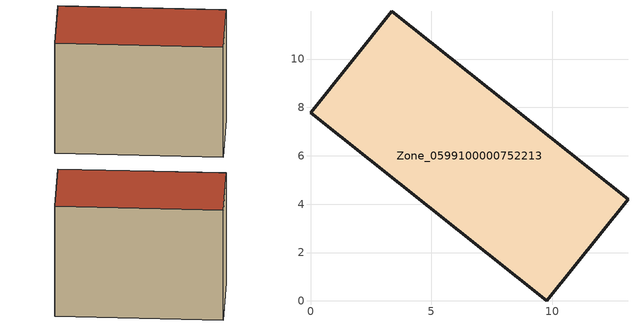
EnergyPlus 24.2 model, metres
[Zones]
Zone_0599100000752213
 floor ground (C_G): 13.12,4.21 9.78,0 0,7.78 3.35,11.98 z0.52
 wall outside (C_F): 9.78,0 13.12,4.21 3.35,11.98 0,7.78 9.78,0 z0.52:10.01
 roof outside (C_R): 3.35,11.98 0,7.78 9.78,0 13.12,4.21 z10.01
[BUILDING]
Pand.0599100000752213: North Axis=0; Terrain=City; Loads Convergence Tolerance Value=0.04; Temperature Convergence Tolerance Value=0.4; Solar Distribution=FullExterior; Maximum Number of Warmup Days=25; Minimum Number of Warmup Days=1
[Site:Location]
Rotterdam.The.Hague.AP_ZH_NLD Design_Conditions: Latitude=51.96; Longitude=4.45; Time Zone=1; Elevation=-4.5
[SITE:GROUNDTEMPERATURE:BUILDINGSURFACE]
18, 18, 18, 18, 18, 18, 18, 18, 18, 18, 18, 18
[MATERIAL] Thermal Absorptance=0.9; Solar Absorptance=0.7; Visible Absorptance=0.7
Name | Roughness | Thickness | Conductivity | Density | Specific Heat
G.TI.2006-2014 | MediumSmooth | 0.15 | 0.06 | 540 | 1210
F.TI.2006-2014 | Rough | 0.3 | 0.12 | 1920 | 840
R.TI.2006-2014 | MediumRough | 0.2 | 0.08 | 1500 | 1000
[CONSTRUCTION]
C_G: G.TI.2006-2014
C_F: F.TI.2006-2014
C_R: R.TI.2006-2014
[ZONE]
Zone_0599100000752213: Type=1; Multiplier=1; Ceiling Height=Autocalculate; Volume=Autocalculate; Floor Area=autocalculate; Part of Total Floor Area=Yes
[ZONEINFILTRATION:DESIGNFLOWRATE]
Infil_Zone_0599100000752213: Zone or ZoneList or Space or SpaceList=Zone_0599100000752213; Schedule=AlwaysOn; Design Flow Rate Calculation Method=Flow/Area; Flow Rate per Floor Area=0.0015; Constant Term Coefficient=1; Temperature Term Coefficient=0; Velocity Term Coefficient=0; Velocity Squared Term Coefficient=0
[HVACTEMPLATE:ZONE:IDEALLOADSAIRSYSTEM]
Zone_0599100000752213: Maximum Heating Supply Air Temperature=50; Minimum Cooling Supply Air Temperature=13; Maximum Heating Supply Air Humidity Ratio=0.0156; Minimum Cooling Supply Air Humidity Ratio=0.0077; Heating Limit=NoLimit; Cooling Limit=NoLimit; Dehumidification Control Type=ConstantSensibleHeatRatio; Cooling Sensible Heat Ratio=0.7; Dehumidification Setpoint=60; Humidification Control Type=None; Humidification Setpoint=30; Outdoor Air Method=None; Outdoor Air Flow Rate per Person=0.00944; Outdoor Air Flow Rate per Zone Floor Area=0; Outdoor Air Flow Rate per Zone=0; Demand Controlled Ventilation Type=None; Outdoor Air Economizer Type=NoEconomizer; Heat Recovery Type=None; Sensible Heat Recovery Effectiveness=0.7; Latent Heat Recovery Effectiveness=0.65
[ZONECONTROL:THERMOSTAT]
ThermostatControl_Zone_0599100000752213: Zone or ZoneList=Zone_0599100000752213; Control Type Schedule=DualSetpointControlType; Control 1=Thermostat_Zone_0599100000752213; Temperature Difference Between Cutout And Setpoint=0
[THERMOSTATSETPOINT:DUALSETPOINT]
Thermostat_Zone_0599100000752213: Heating Setpoint Temperature Schedule=HeatingSetpoint_Zone_0599100000752213; Cooling Setpoint Temperature Schedule=CoolingSetpoint_Zone_0599100000752213
[SCHEDULE:COMPACT]
HeatingSetpoint_Zone_0599100000752213: Through: 12/31, For: AllDays, Until: 24:00, 21
CoolingSetpoint_Zone_0599100000752213: Through: 12/31, For: AllDays, Until: 24:00, 24
DualSetpointControlType: Through: 12/31, For: AllDays, Until: 24:00, 4
AlwaysOn: Through: 12/31, For: AllDays, Until: 24:00, 1
